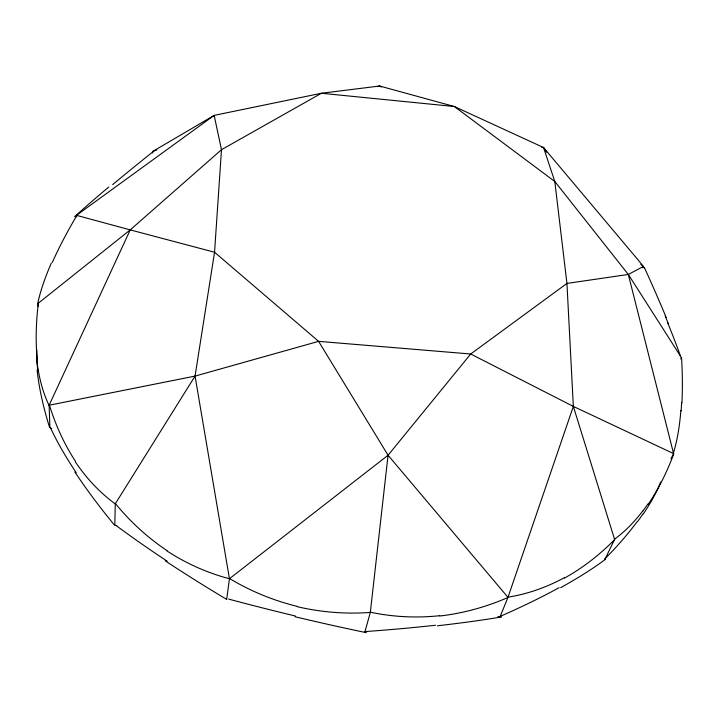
<?xml version="1.0" encoding="UTF-8"?>
<svg xmlns="http://www.w3.org/2000/svg" width="718" height="718" viewBox="0 0 718 718"><rect width="100%" height="100%" fill="white"/><g stroke="black" fill="none" stroke-linecap="round" stroke-linejoin="round"><path stroke-width="1.08" d="M152.728 152.988L152.79 151.507L156.371 149.308L214.143 115.383L321.413 93.259L379.625 86.016L454.368 106.524L543.544 147.531L637.521 259.252L643.463 266.441L642.906 267.814M681.669 402.385L681.122 410.992M643.463 266.441L628.313 274.455L566.942 283.422L470.703 354.001L388.061 455.239L370.326 612.373L364.879 631.984M226.726 598.965L229.437 578.735L195.054 376.097L214.556 252.242L221.494 149.694L214.143 115.383L84.903 209.198L76.557 215.355L76.575 216.836M541.632 147.244L543.544 147.531L554.79 181.474L566.942 283.422L573.35 406.415L507.976 597.358L500.006 616.861L497.816 616.609M51.669 428.61L49.892 427.407L49.138 405.221L130.218 229.886L221.494 149.694L321.413 93.259L454.368 106.524L554.79 181.474L628.313 274.455L678.214 352.583L681.301 357.555L680.673 358.892M604.969 559.268L614.599 539.406L573.35 406.415L470.703 354.001L318.604 341.355L195.054 376.097L49.138 405.221M670.998 458.775L673.583 453.596L628.313 274.455M195.054 376.097L115.284 503.812L114.808 525.011L116.765 525.585M643.014 513.953L637.647 521.51M648.049 503.883L642.763 511.216M507.976 597.358L388.061 455.239L318.604 341.355L214.556 252.242L130.218 229.886L38 303.463L38.117 306.371M388.061 455.239L229.437 578.735A235.998 213.713 76.6 0 1 166.899 550.903M377.524 86.51L379.625 86.016L381.438 87.004M76.557 215.355L130.218 229.886M573.35 406.415L673.583 453.596M543.544 147.531L546.586 152.243M665.137 315.92L668.386 323.8M508.012 597.457A236.464 217.841 -47.4 0 1 439.802 616.008M564.249 577.748A232.309 179.697 -72.7 0 1 507.985 597.134M559.134 587.683A190.889 40.746 -21.7 0 1 499.629 616.609M501.622 616.959A194.228 21.199 -4.7 0 1 437.406 625.782M605.696 559.116A190.988 41.429 -21.7 0 1 560.695 587.647M637.252 521.6A187.254 69.502 -37.2 0 1 604.538 559.214M439.766 615.694A236.401 217.428 -47.2 0 1 370.389 612.185M370.335 612.436A237.398 230.442 18.7 0 1 297.27 606.692M435.539 625.234A194.174 20.499 -4.7 0 1 365.247 631.562M366.458 632.693A195.242 14.504 13.4 0 1 295.116 616.753M295.484 616.044A195.242 13.822 13.4 0 1 228.665 599.09M226.735 599.404A193.842 23.263 31.3 0 1 165.257 560.83M167.15 561.18A193.896 22.662 31.4 0 1 116.28 525.639M114.386 525.038A190.288 44.947 48.1 0 1 74.914 472.076M76.198 472.731A190.396 44.48 48.3 0 1 50.511 427.892M49.551 427.291A185.271 73.819 63.3 0 1 37.112 370.156M37.767 370.703A185.397 73.532 63.5 0 1 36.744 349.765M660.641 482.11A185.504 69.466 -37.2 0 1 643.382 513.855M614.698 539.559A232.452 180.308 -72.9 0 1 564.375 578.143M642.691 511.036A227.893 127.903 -88.7 0 1 614.554 539.173M673.798 453.839A225.237 126.853 -88.8 0 1 648.219 504.278M680.87 410.597A217.814 69.843 77.6 0 1 673.385 453.112M681.561 357.815A220.821 71.576 77.4 0 1 681.929 402.789M667.614 322.624A213.47 20.023 63.6 0 1 680.547 356.29M644.27 267.338A210.877 20.319 63.5 0 1 666.187 317.473M644.414 267.751A204.881 18.704 48.4 0 1 640.797 264.305M156.856 149.954A205.115 22.393 -21.9 0 1 154.092 150.78M112.672 184.598A210.921 13.66 -37.4 0 1 154.056 150.897M74.591 216.692A210.751 14.118 -37.3 0 1 108.795 187.003M52.342 262.366A217.931 62.825 -51.5 0 1 77.05 215.176M37.659 303.759A217.725 63.094 -51.3 0 1 51.355 263.039M37.237 359.018A225.255 119.134 -65.2 0 1 38.35 303.301M49.021 405.356A225.048 119.206 -65 0 1 36.726 359.467M75.578 461.486A231.708 173.307 -80.6 0 1 49.398 405.051M115.239 503.874A231.537 173.262 -80.3 0 1 75.309 461.836M167.025 550.607A236.096 213.731 76.1 0 1 115.463 503.632M297.315 606.405A237.407 230.272 18.1 0 1 229.554 578.555"/></g></svg>
